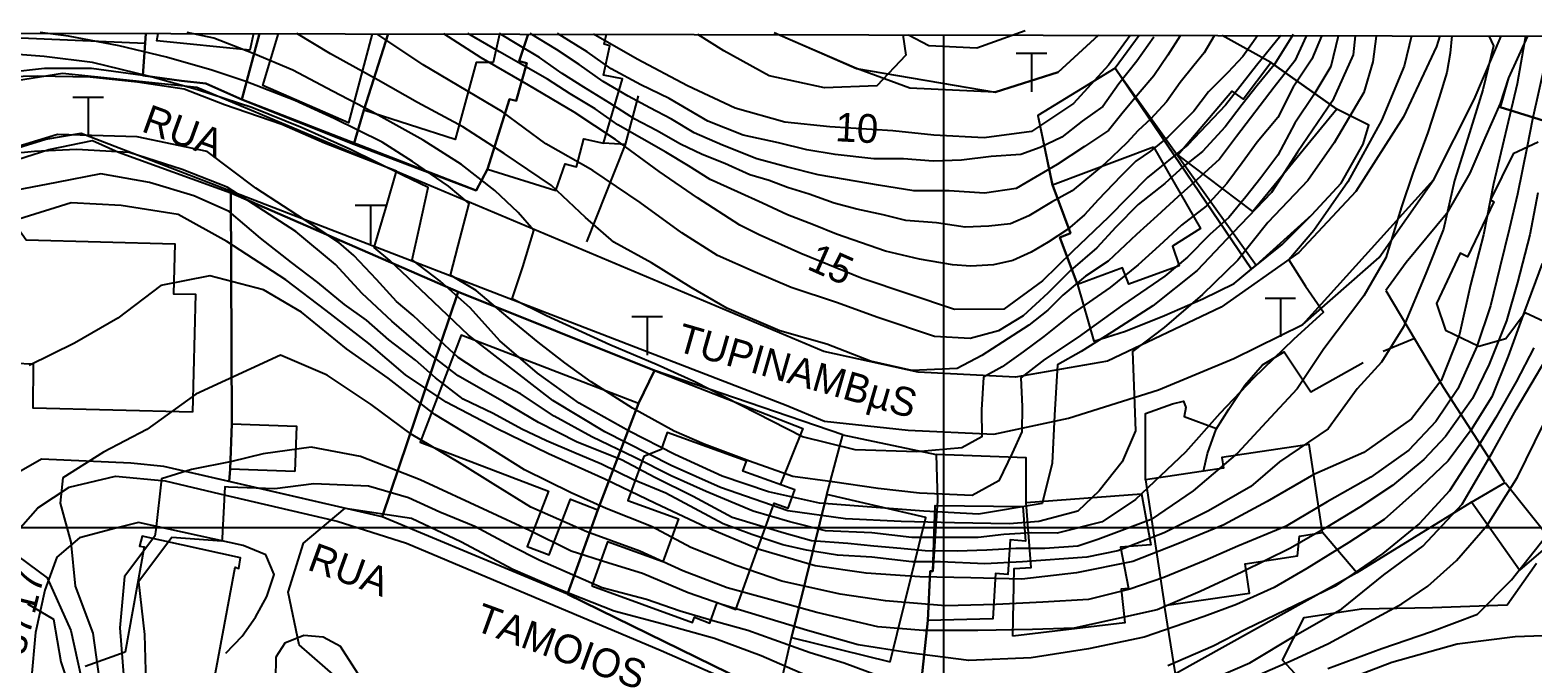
# Model space of a CAD drawing. Extents: x 555347 to 556479, y 8560498 to 8561653.
# Drawn here: x 555504.6 to 555661.6, y 8561585.8 to 8561651.9 of the extents above; entities that cross this region are included whole.
import ezdxf

# ---------------------------------------------------------------- set-up
doc = ezdxf.new("R2010")
doc.units = 0
doc.header["$MEASUREMENT"] = 0
for name, color, linetype in [('10', 24, 'CONTINUOUS'), ('12', 3, 'CONTINUOUS'), ('30', 2, 'CONTINUOUS'), ('38', 255, 'CONTINUOUS'), ('42', 255, 'CONTINUOUS'), ('43', 212, 'CONTINUOUS'), ('44', 255, 'CONTINUOUS'), ('5', 1, 'CONTINUOUS'), ('50', 255, 'CONTINUOUS'), ('6', 2, 'CONTINUOUS'), ('7', 42, 'CONTINUOUS')]:
    doc.layers.add(name, color=color, linetype=linetype)

# ---------------------------------------------------------------- blocks, each defined once
blk = doc.blocks.new('COD013', base_point=(555984.05, 8561208.14))
at = {"layer": '50'}
for p, q in [((555985.645993, 8561212.14), (555982.445993, 8561212.14)), ((555984.0524, 8561212.1364), (555984.0524, 8561208.1444))]:
    blk.add_line(p, q, dxfattribs=at)

msp = doc.modelspace()

# ---------------------------------------------------------------- linework, layer by layer
at = {"layer": '10'}
for points in [[(555501.01, 8561651.59), (555501.19, 8561651.2), (555516.63, 8561650.53)], [(555620.42, 8561651.35), (555617.94, 8561647.93), (555632.65, 8561627.35), (555638.45, 8561632.63), (555641.53, 8561635.92), (555643.82, 8561639.99), (555644.41, 8561641.98), (555641.08, 8561643.63)], [(555660.97, 8561651.27), (555658.99, 8561646.92), (555658.14, 8561644.25), (555656.53, 8561640.63), (555654.95, 8561636.96), (555652.53, 8561632.72), (555648.31, 8561627.66), (555646.18, 8561624.73)], [(555617.94, 8561647.93), (555609.85, 8561642.99), (555611.35, 8561635.72)]]:
    msp.add_lwpolyline(points, dxfattribs=at)
for points in [[(555526.74, 8561644.66, 22.22), (555522.97, 8561646.33, 22.12), (555520.43, 8561646.61, 22.12), (555516.37, 8561647.17, 22.12), (555516.71, 8561651.56, 0)], [(555552.39, 8561637.37, 32.89), (555551.2, 8561635.15, 22.72), (555526.74, 8561644.66, 22.22), (555528.57, 8561651.54, 0)], [(555634.17, 8561648.52, 24.94), (555629.1, 8561651.33, 0)], [(555516.37, 8561647.17, 22.12), (555511.01, 8561647.88, 22.1), (555506.11, 8561647.9, 22.1), (555502.39, 8561647.46, 22.1), (555501.71, 8561650.1, 22.1), (555497.22, 8561649.57, 0)], [(555566.79, 8561639.95, 21.22), (555568.14, 8561645.03, 17.35)], [(555539.45, 8561643.54, 22.18), (555538.42, 8561640.01, 21.95)], [(555672.27, 8561639.46, 47.99), (555658.12, 8561643.87, 31.03)], [(555482.37, 8561609.24, 26.21), (555482.35, 8561610.89, 26.26), (555482.92, 8561611.59, 26.29), (555486.69, 8561612.29, 26.51), (555487.17, 8561617.18, 26.49), (555485.81, 8561618.85, 26.49), (555485.1, 8561622.38, 25.81), (555485.45, 8561627.21, 25.47), (555486.41, 8561630.1, 25.09), (555489.14, 8561632.82, 24.92), (555492.57, 8561634.98, 25.07), (555506.57, 8561639.44, 24.34), (555511.13, 8561640.37, 24.27), (555513.86, 8561639.16, 24.22), (555525.58, 8561634.91, 24.67), (555525.69, 8561610.82, 29.98)], [(555562.74, 8561629.81, 20.25), (555566.79, 8561639.95, 21.22), (555564.49, 8561640.11, 32.89)], [(555549.31, 8561624.57, 24.29), (555525.58, 8561634.91, 24.67)], [(555613.99, 8561625.35, 21.63), (555615.71, 8561619.44, 22.45), (555618.99, 8561620.49, 22.87), (555623.08, 8561622.13, 23.59), (555627.07, 8561623.86, 23.59), (555630.35, 8561625.46, 23.62), (555632.65, 8561627.35, 23.62)], [(555568.16, 8561612.93, 29.78), (555569.81, 8561616.39, 23.97), (555549.31, 8561624.57, 24.29), (555541.39, 8561601.09, 31.21)], [(555646.18, 8561624.73, 26.66), (555652.23, 8561614.61, 29.08), (555658.54, 8561604.78, 35.42)], [(555645.91, 8561618.4, 25.14), (555649.1, 8561619.71, 25.24)], [(555596.92, 8561576.93, 33.88), (555580.93, 8561583.17, 33.1), (555560.75, 8561593.05, 32.08), (555563.9, 8561601.85, 30.43), (555560.75, 8561593.05, 32.08), (555541.39, 8561601.09, 31.21), (555518.58, 8561606.37, 29.21), (555515.13, 8561606.7, 29.21), (555505.79, 8561607.12, 28.76), (555501.56, 8561604.68, 28.76), (555482.39, 8561609.08, 27.21), (555476.66, 8561610.16, 26.81), (555475.45, 8561611.16, 26.49), (555474.53, 8561612.98, 26.16), (555473.66, 8561616.38, 25.86), (555473.32, 8561618.73, 25.86)], [(555627.16, 8561605.88, 26.39), (555627.56, 8561607.71, 26.39), (555628.47, 8561610.25, 26.39), (555629.8, 8561612.33, 26.39), (555631.47, 8561614.83, 26.34), (555633.33, 8561616.97, 26.11), (555635.58, 8561618.32, 26.11), (555638.36, 8561614.15, 25.37), (555643.82, 8561617.22, 25.44)], [(555569.81, 8561616.39, 23.97), (555585.3, 8561610.33, 20.8), (555582.96, 8561604.45, 21.2)], [(555621.1, 8561604.97, 33.1), (555621.08, 8561611.89, 26.24), (555623.92, 8561612.91, 26.01), (555625.07, 8561613.16, 25.86), (555625.29, 8561612.51, 25.84), (555625.12, 8561611.56, 25.84), (555628.52, 8561610.33, 26.19)], [(555587.83, 8561603.43, 30.03), (555589.5, 8561609.66, 23.02)], [(555608.65, 8561602.6, 28.26), (555608.64, 8561607.26, 25.59), (555599.23, 8561607.61, 24.69), (555599.36, 8561602.76, 30.46)], [(555525.51, 8561606.09, 30.01), (555525.4, 8561604.79, 29.98)], [(555655.14, 8561602.62, 34.57), (555643.15, 8561595.27, 33), (555639.57, 8561599.46, 29.88)], [(555643.15, 8561595.27, 33), (555624.22, 8561584.71, 33), (555623.07, 8561591.86, 33.95)], [(555603.34, 8561574.59, 34.6), (555596.92, 8561576.93, 33.88), (555598.36, 8561590.29, 30.58)]]:
    msp.add_polyline3d(points, dxfattribs=at)
at = {"layer": '12'}
for points in [[(555494.39, 8561636.86), (555506.25, 8561640.5), (555509.94, 8561641.14), (555583.58, 8561612.75), (555587.58, 8561611.08), (555596.3, 8561610.16), (555605.25, 8561609.73), (555613.07, 8561611.39), (555622.46, 8561614.37), (555630.31, 8561617.64), (555637.54, 8561621.18), (555645.49, 8561628.18), (555651.21, 8561636.29), (555655.4, 8561644.64), (555658.24, 8561651.27)], [(555651.82, 8561651.29), (555651.47, 8561650.19), (555648.03, 8561642.85), (555643.07, 8561635.04), (555637.09, 8561628.69), (555629.01, 8561622.99), (555617.13, 8561617.36), (555607.52, 8561615.68), (555597.37, 8561616.19), (555587.52, 8561618.37), (555522.03, 8561645.9), (555508.01, 8561647.36), (555502.32, 8561646.47)], [(555616.17, 8561651.36), (555611.98, 8561647.5), (555605.38, 8561645.41), (555596.48, 8561645.85), (555590.9, 8561647.9), (555582.69, 8561651.43)], [(555596.33, 8561651.4), (555598.46, 8561650.28), (555603.49, 8561650.05), (555607.16, 8561651.38)]]:
    msp.add_lwpolyline(points, dxfattribs=at)
for points in [[(555481.86, 8561609.18, 25.54), (555482.8, 8561607.26, 25.54), (555484.48, 8561605.43, 25.69), (555487.05, 8561603.55, 25.91), (555490.65, 8561606.1, 26.14), (555500.84, 8561604.06, 26.31), (555501.04, 8561600.55, 26.31), (555501.71, 8561598.26, 26.44), (555503.11, 8561599.43, 26.51), (555505.43, 8561602.05, 26.86), (555508.71, 8561604.19, 27.19), (555513.54, 8561605.36, 27.81), (555518.71, 8561604.87, 28.31), (555524.42, 8561603.51, 28.96), (555536.67, 8561600.65, 29.88), (555543.93, 8561598.35, 30.33), (555570.51, 8561587.15, 31.16), (555584.3, 8561581.1, 30.86), (555593.18, 8561576.76, 30.11), (555594.83, 8561575.87, 29.51), (555595.24, 8561574.48, 29.58), (555594.6, 8561571.54, 54.44)], [(555525.04, 8561586.87, 30.13), (555526.75, 8561588.66, 30.13), (555528.14, 8561590.62, 29.93), (555529.32, 8561592.79, 29.98), (555530.1, 8561595.08, 30.01), (555529.22, 8561597.15, 30.01), (555526.88, 8561598.11, 29.88), (555515.93, 8561600.52, 28.49), (555513.56, 8561599.93, 27.61), (555509.76, 8561598.93, 27.04), (555507.4, 8561596.88, 27.04), (555506.15, 8561593.44, 26.49), (555505.19, 8561589.03, 25.62), (555504.73, 8561584.03, 24.64), (555505.81, 8561579.41, 23.79), (555506.86, 8561576.16, 23.87), (555508.63, 8561572.55, 23.44)], [(555535.73, 8561573.01, 30.53), (555537.28, 8561572.1, 30.53), (555539.52, 8561572.18, 30.46), (555541.47, 8561573.12, 30.38), (555542.69, 8561574.73, 30.38), (555543.43, 8561576.27, 30.38), (555543.07, 8561578.14, 30.38), (555537.04, 8561587.57, 30.38), (555535.21, 8561588.55, 30.13), (555533.2, 8561588.73, 30.13), (555531.2, 8561587.92, 30.13), (555530.29, 8561586.45, 30.13), (555530.24, 8561584.09, 30.13)]]:
    msp.add_polyline3d(points, dxfattribs=at)
at = {"layer": '30'}
msp.add_polyline3d([(555663.79, 8561567.33, 35.5), (555659.19, 8561576.63, 35.2), (555656.31, 8561582.1, 35.27), (555651.52, 8561581.62, 35.45), (555646.05, 8561581.04, 36.05), (555644.32, 8561576.92, 36.2), (555639.77, 8561581.46, 37.72), (555635.4, 8561586.13, 37.17), (555637.68, 8561590.61, 35.5), (555643.64, 8561591.49, 35.95), (555651.05, 8561591.65, 35.97), (555658.85, 8561591.93, 36.35), (555661.91, 8561596.26, 36.35)], dxfattribs=at)
at = {"layer": '42'}
for points in [[(555516.71, 8561651.56), (555516.63, 8561650.53), (555516.37, 8561647.17), (555520.43, 8561646.61), (555522.97, 8561646.33), (555526.74, 8561644.66), (555528.57, 8561651.54)], [(555528.57, 8561651.54), (555526.74, 8561644.66), (555538.42, 8561640.01), (555539.45, 8561643.54), (555542.02, 8561651.51)], [(555542.02, 8561651.51), (555539.45, 8561643.54), (555538.42, 8561640.01), (555551.2, 8561635.15), (555552.39, 8561637.37), (555554.69, 8561644.69), (555555.37, 8561644.53), (555556.48, 8561648.45), (555555.67, 8561648.65), (555556.62, 8561651.48)], [(555620.42, 8561651.35), (555617.94, 8561647.93), (555632.17, 8561626.94), (555635.35, 8561629.54), (555638.45, 8561632.63), (555641.53, 8561635.92), (555643.82, 8561639.99), (555644.41, 8561641.98), (555641.08, 8561643.63), (555634.17, 8561648.52), (555629.1, 8561651.33)], [(555660.97, 8561651.27), (555658.99, 8561646.92), (555658.12, 8561643.87), (555672.27, 8561639.46), (555682.83, 8561636.16), (555686.45, 8561635.19), (555687.86, 8561638.92), (555692.14, 8561651.2)]]:
    msp.add_lwpolyline(points, dxfattribs=at)
msp.add_lwpolyline([(555617.94, 8561647.93), (555609.85, 8561642.99), (555611.37, 8561635.74), (555613.27, 8561630.7), (555612.14, 8561630.27), (555613.99, 8561625.35), (555615.71, 8561619.44), (555618.99, 8561620.49), (555623.08, 8561622.13), (555627.07, 8561623.86), (555630.35, 8561625.46), (555632.17, 8561626.94)], close=True, dxfattribs=at)
for points in [[(555525.4, 8561604.79, 29.98), (555518.58, 8561606.37, 29.21), (555515.13, 8561606.7, 29.21), (555505.79, 8561607.12, 28.76), (555501.56, 8561604.68, 28.76), (555482.39, 8561609.08, 27.21), (555482.35, 8561610.89, 26.26), (555482.92, 8561611.59, 26.29), (555486.69, 8561612.29, 26.51), (555487.17, 8561617.18, 26.49), (555485.81, 8561618.85, 26.49), (555485.1, 8561622.38, 25.81), (555485.45, 8561627.21, 25.47), (555486.41, 8561630.1, 25.09), (555489.14, 8561632.82, 24.92), (555492.57, 8561634.98, 25.07), (555506.57, 8561639.44, 24.34), (555511.13, 8561640.37, 24.27), (555513.86, 8561639.16, 24.22), (555525.58, 8561634.91, 24.67), (555525.69, 8561610.82, 29.98), (555525.51, 8561606.09, 30.01)], [(555525.58, 8561634.91, 24.67), (555549.31, 8561624.57, 24.29), (555541.39, 8561601.09, 31.21), (555525.4, 8561604.79, 29.98), (555525.51, 8561606.09, 30.01), (555525.69, 8561610.82, 29.98)], [(555569.81, 8561616.39, 23.97), (555568.16, 8561612.93, 29.78), (555563.9, 8561601.85, 30.43), (555560.75, 8561593.05, 32.08), (555541.39, 8561601.09, 31.21), (555549.31, 8561624.57, 24.29)], [(555569.81, 8561616.39, 23.97), (555568.16, 8561612.93, 29.78), (555563.9, 8561601.85, 30.43), (555560.75, 8561593.05, 32.08), (555580.93, 8561583.17, 33.1), (555582.72, 8561582.47, 32.25), (555584.14, 8561588.51, 30.68), (555587.83, 8561603.43, 30.03), (555589.5, 8561609.66, 23.02)], [(555589.5, 8561609.66, 23.02), (555599.23, 8561607.61, 24.69), (555599.36, 8561602.76, 30.46), (555598.88, 8561595.43, 31.08), (555598.6, 8561595.45, 30.98), (555598.36, 8561590.29, 30.58), (555596.92, 8561576.93, 33.88), (555582.72, 8561582.47, 32.25), (555584.14, 8561588.51, 30.68), (555587.83, 8561603.43, 30.03)]]:
    msp.add_polyline3d(points, close=True, dxfattribs=at)
at = {"layer": '43'}
for points in [[(555500.82, 8561639.07), (555506.25, 8561640.5), (555509.94, 8561641.14), (555583.58, 8561612.75), (555587.58, 8561611.08), (555596.3, 8561610.16), (555605.25, 8561609.73), (555613.07, 8561611.39), (555622.46, 8561614.37), (555630.31, 8561617.64), (555637.54, 8561621.18), (555651.21, 8561636.29), (555655.4, 8561644.64), (555658.24, 8561651.27)], [(555651.82, 8561651.29), (555651.47, 8561650.19), (555648.03, 8561642.85), (555643.07, 8561635.04), (555637.09, 8561628.69), (555629.01, 8561622.99), (555617.13, 8561617.36), (555607.52, 8561615.68), (555597.37, 8561616.19), (555587.52, 8561618.37), (555522.03, 8561645.9), (555508.01, 8561647.36), (555502.32, 8561646.47)], [(555582.33, 8561651.65), (555590.9, 8561647.9), (555605.38, 8561645.41), (555611.98, 8561647.5), (555616.17, 8561651.36)], [(555596.33, 8561651.4), (555598.46, 8561650.28), (555603.49, 8561650.05), (555608.52, 8561651.87)]]:
    msp.add_lwpolyline(points, dxfattribs=at)
at = {"layer": '44'}
msp.add_lwpolyline([(555346.52, 8560499.92), (555348.83, 8561651.9), (556478.43, 8561649.61), (556476.07, 8560497.63)], close=True, dxfattribs=at)
for points in [[(555600, 8561651.39), (555600, 8560499.4)], [(555348.73, 8561600), (556478.32, 8561600)]]:
    msp.add_lwpolyline(points, dxfattribs=at)
at = {"layer": '5'}
for points in [[(555642.98, 8561651.3, 20), (555642.79, 8561649.31, 20), (555640.64, 8561644.51, 20), (555636.96, 8561639.17, 20), (555634.24, 8561634.96, 20), (555630.2, 8561630.73, 20), (555626.5, 8561626.81, 20), (555621.85, 8561623.14, 20), (555617.58, 8561620.39, 20), (555614.37, 8561618.37, 20), (555611.9, 8561616.96, 20), (555611.6, 8561611.73, 20), (555611.34, 8561606.69, 20), (555610.32, 8561602.5, 20), (555603.64, 8561601.39, 20), (555597.93, 8561601.71, 20), (555587.06, 8561602.52, 20), (555581.72, 8561603.72, 20), (555576.88, 8561605.35, 20), (555571.95, 8561607.6, 20), (555567.18, 8561610.04, 20), (555561.96, 8561612.96, 20), (555557.61, 8561616.11, 20), (555553.66, 8561619.48, 20), (555550.58, 8561622.91, 20), (555547.45, 8561625.7, 20), (555544.5, 8561627.94, 20), (555545.23, 8561631.2, 20), (555546.19, 8561635.48, 20), (555543.57, 8561636.73, 20), (555538.01, 8561639.48, 20), (555533.01, 8561641.7, 20), (555527.77, 8561643.82, 20), (555522.08, 8561645.66, 20), (555517.13, 8561647.07, 20), (555511.14, 8561648.5, 20), (555506.1, 8561649.13, 20), (555499.24, 8561649.68, 20)], [(555660.78, 8561651.27, 25), (555659.9, 8561646.28, 25), (555657.43, 8561635.87, 25), (555656.4, 8561630.55, 25), (555655.05, 8561625.3, 25), (555653.88, 8561620.16, 25), (555651.98, 8561615.34, 25), (555648.87, 8561611.33, 25), (555643.91, 8561607.81, 25), (555638.69, 8561605.51, 25), (555633.79, 8561602.69, 25), (555629.27, 8561600.27, 25), (555624.47, 8561598.3, 25), (555619.77, 8561596.44, 25), (555613.89, 8561595.25, 25), (555608.18, 8561594.59, 25), (555602.86, 8561594.74, 25), (555597.52, 8561594.84, 25), (555591.94, 8561595.23, 25), (555586.59, 8561595.98, 25), (555580.66, 8561597.73, 25), (555575.18, 8561600.04, 25), (555569.94, 8561602.48, 25), (555564.65, 8561605.05, 25), (555558.74, 8561607.68, 25), (555553.33, 8561610.33, 25), (555548.05, 8561613.08, 25), (555543.83, 8561615.94, 25), (555540, 8561619.21, 25), (555535.53, 8561622.64, 25), (555531.33, 8561625.85, 25), (555525.17, 8561629.82, 25), (555520.07, 8561632.65, 25), (555514.12, 8561633.61, 25), (555508.91, 8561633.88, 25), (555503.45, 8561632.18, 25)], [(555635.24, 8561651.32, 15), (555632.68, 8561648.2, 15), (555629.45, 8561644.08, 15), (555625.53, 8561639.93, 15), (555621.31, 8561636.53, 15), (555617.23, 8561632.39, 15), (555613.48, 8561628.79, 15), (555610.33, 8561625.74, 15), (555606.29, 8561622.76, 15), (555601.16, 8561622.73, 15), (555591.52, 8561625.96, 15), (555585.1, 8561628.6, 15), (555580.76, 8561630.53, 15), (555578.72, 8561631.54, 15), (555574.32, 8561634.41, 15), (555570.32, 8561637.14, 15), (555565.76, 8561640.47, 15), (555561.42, 8561643.34, 15), (555556.65, 8561646.14, 15), (555551.73, 8561649.01, 15), (555547.81, 8561651.5, 15)], [(555619.49, 8561651.35, 10), (555617.23, 8561648.23, 10), (555613.58, 8561644.24, 10), (555609.2, 8561641.32, 10), (555604.25, 8561640.65, 10), (555598.99, 8561640.94, 10), (555594.72, 8561641.39, 10), (555588.13, 8561641.81, 10), (555583.42, 8561642.29, 10), (555578.23, 8561643.76, 10), (555573.28, 8561646.08, 10), (555568.01, 8561648.88, 10), (555563.45, 8561651.46, 10)], [(555626.92, 8561583.68, 30), (555631.99, 8561585.87, 30), (555636.81, 8561588.77, 30), (555641.6, 8561591.52, 30), (555645.99, 8561595.04, 30), (555650.07, 8561598.03, 30), (555654.15, 8561602.44, 30), (555657.33, 8561607.85, 30), (555659.82, 8561612.31, 30), (555662.94, 8561617.6, 30)], [(555536.79, 8561584.21, 30), (555532.73, 8561587.76, 30), (555531.57, 8561593.24, 30), (555533.18, 8561598.35, 30), (555537.5, 8561602, 30), (555544.44, 8561600.97, 30), (555549.61, 8561598.53, 30), (555555.03, 8561595.66, 30), (555559.87, 8561593.56, 30), (555565.62, 8561591.29, 30), (555570.6, 8561589.96, 30), (555576.09, 8561588.43, 30), (555580.97, 8561586.65, 30), (555587.76, 8561583.68, 30)], [(555504.36, 8561592.02, 25), (555507.05, 8561590.43, 25), (555507.84, 8561585.97, 25), (555509.51, 8561581.04, 25)]]:
    msp.add_polyline3d(points, dxfattribs=at)
at = {"layer": '6'}
for points in [[(555648.86, 8561651.3, 22), (555648.12, 8561648.12, 22), (555645.74, 8561642.46, 22), (555642.24, 8561636.05, 22), (555638.68, 8561630.99, 22), (555636.07, 8561627.94, 22), (555637.81, 8561625.18, 22), (555639.67, 8561622.45, 22), (555636.56, 8561619.62, 22), (555632.36, 8561615.56, 22), (555628.84, 8561611.88, 22), (555625.27, 8561607.86, 22), (555620.05, 8561602.9, 22), (555616.58, 8561600.58, 22), (555611.87, 8561599.41, 22), (555609.18, 8561599.42, 22), (555606.31, 8561599.27, 22), (555603.63, 8561598.96, 22), (555601.54, 8561598.96, 22), (555599.46, 8561598.96, 22), (555596.68, 8561598.96, 22), (555592.52, 8561599.42, 22), (555587.66, 8561599.66, 22), (555583.96, 8561600.58, 22), (555580.11, 8561601.71, 22), (555575.22, 8561603.75, 22), (555571.56, 8561605.38, 22), (555567.76, 8561607.28, 22), (555563.28, 8561609.45, 22), (555559.34, 8561611.62, 22), (555555.82, 8561613.93, 22), (555552.02, 8561615.96, 22), (555549.3, 8561617.73, 22), (555546.99, 8561619.9, 22), (555544.62, 8561622.1, 22), (555542.88, 8561623.58, 22), (555540.8, 8561625.88, 22), (555538.42, 8561628.39, 22), (555536.84, 8561629.72, 22), (555533.95, 8561631.64, 22), (555528.19, 8561635.42, 22), (555523.1, 8561639.22, 22), (555515.79, 8561640.75, 22), (555507.49, 8561641.01, 22), (555499.59, 8561638.59, 22)], [(555653.07, 8561651.3, 23), (555652.92, 8561649.5, 23), (555652.58, 8561647.48, 23), (555651.77, 8561644.87, 23), (555650.58, 8561641.21, 23), (555649.01, 8561636.97, 23), (555647.82, 8561633.44, 23), (555646.2, 8561628.12, 23), (555643.89, 8561624.18, 23), (555639.72, 8561618.63, 23), (555636.94, 8561614.46, 23), (555633.71, 8561610.99, 23), (555630.7, 8561607.75, 23), (555626.07, 8561603.82, 23), (555621.67, 8561600.81, 23), (555616.12, 8561598.73, 23), (555614.04, 8561598.04, 23), (555610.57, 8561597.81, 23), (555607.56, 8561597.81, 23), (555604.54, 8561597.64, 23), (555601.42, 8561597.51, 23), (555598.07, 8561597.57, 23), (555595.53, 8561597.81, 23), (555592.73, 8561598.05, 23), (555590.02, 8561598.32, 23), (555586.22, 8561598.59, 23), (555583.37, 8561599.41, 23), (555577.94, 8561601.04, 23), (555573.87, 8561603.21, 23), (555569.84, 8561605.21, 23), (555566.37, 8561607.06, 23), (555561.75, 8561608.91, 23), (555557.72, 8561610.94, 23), (555554.11, 8561613.08, 23), (555549.3, 8561615.83, 23), (555546.45, 8561618, 23), (555542.38, 8561621.53, 23), (555539.3, 8561624.41, 23), (555536.52, 8561627.42, 23), (555532.36, 8561630.89, 23), (555525.19, 8561635.52, 23), (555520.5, 8561637.36, 23), (555514.96, 8561639.12, 23), (555509.45, 8561639.45, 23), (555505.06, 8561639.22, 23), (555500.43, 8561638.76, 23)], [(555645.18, 8561651.27, 21), (555644.83, 8561648.6, 21), (555643.88, 8561645.39, 21), (555640.8, 8561640.12, 21), (555638.03, 8561636.19, 21), (555633.88, 8561631.81, 21), (555630.72, 8561627.88, 21), (555627.06, 8561624.32, 21), (555623.05, 8561620.86, 21), (555619.72, 8561618.37, 21), (555619.86, 8561614.77, 21), (555620.05, 8561610.07, 21), (555618.67, 8561606.83, 21), (555616.26, 8561603.82, 21), (555614.04, 8561601.71, 21), (555609.97, 8561600.63, 21), (555606.85, 8561600.36, 21), (555601.15, 8561600.49, 21), (555595.58, 8561600.63, 21), (555589.75, 8561600.9, 21), (555583.73, 8561601.74, 21), (555576.72, 8561604.16, 21), (555571.56, 8561606.46, 21), (555564.64, 8561609.99, 21), (555559.21, 8561613.25, 21), (555550.4, 8561620.07, 21), (555546.03, 8561624.21, 21), (555542.17, 8561627.86, 21), (555540.54, 8561629.22, 21), (555541.81, 8561633.42, 21), (555542.86, 8561637.18, 21), (555535.37, 8561640.11, 21), (555530.9, 8561642.05, 21), (555524.9, 8561644.11, 21), (555520.7, 8561645.74, 21), (555515.83, 8561646.47, 21), (555510.9, 8561646.99, 21), (555505.43, 8561647.08, 21), (555500.84, 8561646.97, 21)], [(555656.95, 8561651.3, 24), (555657.43, 8561650.24, 24), (555656.33, 8561645.66, 24), (555654.76, 8561640.61, 24), (555653.37, 8561636.21, 24), (555652.22, 8561631.12, 24), (555650.36, 8561626.5, 24), (555648.05, 8561620.94, 24), (555645.74, 8561617.24, 24), (555643.19, 8561614.46, 24), (555640.18, 8561610.3, 24), (555635.09, 8561606.83, 24), (555632.09, 8561604.28, 24), (555627.69, 8561601.74, 24), (555623.06, 8561599.42, 24), (555618.2, 8561597.57, 24), (555614.96, 8561596.88, 24), (555608.25, 8561596.42, 24), (555604.32, 8561596.19, 24), (555599.69, 8561596.42, 24), (555596.68, 8561596.42, 24), (555592.52, 8561596.88, 24), (555588.93, 8561597.1, 24), (555585.68, 8561597.64, 24), (555583.23, 8561598.18, 24), (555579.97, 8561599.27, 24), (555576.99, 8561600.36, 24), (555574.01, 8561601.97, 24), (555571, 8561603.59, 24), (555567.62, 8561604.97, 24), (555564.29, 8561606.6, 24), (555561.38, 8561607.82, 24), (555558.53, 8561609.04, 24), (555555.95, 8561610.26, 24), (555552.97, 8561611.89, 24), (555549.84, 8561613.39, 24), (555546.94, 8561615.62, 24), (555544.85, 8561617.47, 24), (555542.08, 8561619.56, 24), (555539.76, 8561621.64, 24), (555537.45, 8561623.26, 24), (555534.67, 8561625.57, 24), (555531.9, 8561627.65, 24), (555528.66, 8561630.2, 24), (555525.42, 8561632.98, 24), (555521.72, 8561634.6, 24), (555517.09, 8561635.98, 24), (555512, 8561636.91, 24), (555507.37, 8561635.98, 24), (555501.35, 8561634.83, 24)], [(555641.23, 8561651.25, 19), (555640.44, 8561648.1, 19), (555638.67, 8561645.14, 19), (555636.7, 8561642.18, 19), (555634.92, 8561638.83, 19), (555633.15, 8561636.47, 19), (555631.57, 8561634.5, 19), (555629.8, 8561632.33, 19), (555627.83, 8561630.56, 19), (555625.47, 8561628.19, 19), (555623.1, 8561626.22, 19), (555618.7, 8561623.18, 19), (555614.05, 8561619.86, 19), (555610.56, 8561617.54, 19), (555608.09, 8561615.62, 19), (555608.22, 8561612.61, 19), (555608.17, 8561609.98, 19), (555607.16, 8561607.76, 19), (555605.77, 8561604.87, 19), (555602.98, 8561603.34, 19), (555597.48, 8561603.56, 19), (555593.19, 8561604.07, 19), (555588.42, 8561604.74, 19), (555584.28, 8561605.33, 19), (555579.75, 8561606.91, 19), (555575.02, 8561608.68, 19), (555571.87, 8561610.06, 19), (555567.53, 8561612.43, 19), (555563.2, 8561615.19, 19), (555560.44, 8561617.16, 19), (555557.68, 8561619.33, 19), (555554.53, 8561621.89, 19), (555551.21, 8561624.73, 19), (555548.52, 8561626.31, 19), (555549.31, 8561629.42, 19), (555550.46, 8561633.8, 19), (555548.3, 8561635.6, 19), (555544.54, 8561638.19, 19), (555541.39, 8561640.19, 19), (555536.36, 8561642.67, 19), (555532.26, 8561644.55, 19), (555527.14, 8561646.52, 19), (555523.59, 8561647.7, 19), (555518.86, 8561649.08, 19), (555513.93, 8561650.26, 19), (555508.61, 8561651.25, 19), (555505.66, 8561651.64, 19)], [(555639.46, 8561651.25, 18), (555638.47, 8561648.88, 18), (555636.5, 8561645.93, 18), (555634.92, 8561642.78, 18), (555632.76, 8561640.21, 18), (555631.18, 8561638.05, 18), (555629.6, 8561635.88, 18), (555627.44, 8561633.51, 18), (555624.87, 8561631.54, 18), (555622.51, 8561629.38, 18), (555620.34, 8561627.4, 18), (555617.39, 8561625.04, 18), (555613.45, 8561622.28, 18), (555610.49, 8561619.92, 18), (555608.32, 8561618.34, 18), (555606.13, 8561616.77, 18), (555604.17, 8561615.68, 18), (555603.97, 8561612.27, 18), (555603.99, 8561609.44, 18), (555601.93, 8561608.31, 18), (555597.23, 8561607.9, 18), (555590.78, 8561608.09, 18), (555585.27, 8561609.47, 18), (555574.03, 8561615.19, 18), (555570.09, 8561616.96, 18), (555565.14, 8561619.06, 18), (555558.54, 8561622.09, 18), (555554.96, 8561623.84, 18), (555556.07, 8561627.2, 18), (555557.23, 8561630.97, 18), (555555.57, 8561632.87, 18), (555553.14, 8561635.16, 18), (555549.67, 8561637.88, 18), (555545.66, 8561640.41, 18), (555540.34, 8561643.37, 18), (555536.2, 8561645.53, 18), (555532.06, 8561647.7, 18), (555527.92, 8561649.47, 18), (555523.79, 8561651.05, 18), (555521.03, 8561651.64, 18)], [(555637.88, 8561651.25, 17), (555636.7, 8561648.69, 17), (555634.53, 8561645.93, 17), (555630.59, 8561640.8, 17), (555628.82, 8561638.44, 17), (555626.45, 8561636.27, 17), (555624.48, 8561634.5, 17), (555622.31, 8561632.53, 17), (555620.15, 8561630.56, 17), (555617.19, 8561627.8, 17), (555614.83, 8561626.22, 17), (555612.46, 8561624.25, 17), (555610.88, 8561622.68, 17), (555608.91, 8561621.1, 17), (555606.15, 8561619.33, 17), (555603.99, 8561617.95, 17), (555601.43, 8561616.57, 17), (555596.7, 8561616.37, 17), (555592.36, 8561617.36, 17), (555587.83, 8561619.13, 17), (555582.9, 8561620.51, 17), (555577.38, 8561622.87, 17), (555573.64, 8561625.04, 17), (555569.5, 8561627.6, 17), (555565.56, 8561629.77, 17), (555562.61, 8561632.33, 17), (555559.06, 8561635.68, 17), (555554.13, 8561639.03, 17), (555549.8, 8561641.79, 17), (555545.07, 8561644.35, 17), (555540.96, 8561646.69, 17), (555535.97, 8561649.42, 17), (555532.48, 8561651.54, 17)], [(555636.5, 8561651.45, 16), (555634.53, 8561648.29, 16), (555632.76, 8561646.13, 16), (555631.18, 8561644.15, 16), (555629.41, 8561641.79, 16), (555627.04, 8561639.23, 16), (555625.07, 8561637.65, 16), (555623.1, 8561635.88, 16), (555620.34, 8561633.71, 16), (555617.98, 8561631.35, 16), (555616.01, 8561629.18, 16), (555613.25, 8561626.81, 16), (555610.88, 8561624.45, 16), (555608.32, 8561622.08, 16), (555605.76, 8561620.51, 16), (555602.8, 8561619.72, 16), (555599.06, 8561619.92, 16), (555593.15, 8561621.89, 16), (555588.81, 8561623.46, 16), (555584.08, 8561625.04, 16), (555580.34, 8561626.62, 16), (555576.4, 8561628.39, 16), (555572.66, 8561630.75, 16), (555568.32, 8561633.91, 16), (555563.39, 8561637.26, 16), (555558.47, 8561640.02, 16), (555553.94, 8561643.37, 16), (555545.66, 8561648.29, 16), (555540.93, 8561651.45, 16)], [(555632.8, 8561651.29, 14), (555631.25, 8561649.15, 14), (555629.71, 8561647.49, 14), (555627.69, 8561645.47, 14), (555626.14, 8561643.44, 14), (555623.41, 8561640.71, 14), (555621.62, 8561639.28, 14), (555620.08, 8561638.22, 14), (555618.53, 8561636.67, 14), (555616.16, 8561634.17, 14), (555614.73, 8561632.63, 14), (555612.95, 8561631.08, 14), (555610.93, 8561629.78, 14), (555609.14, 8561628.71, 14), (555607.24, 8561627.87, 14), (555605.22, 8561627.4, 14), (555602.84, 8561627.28, 14), (555600.94, 8561627.4, 14), (555597.5, 8561627.99, 14), (555593.93, 8561628.83, 14), (555588.82, 8561630.61, 14), (555586.44, 8561631.56, 14), (555583.71, 8561632.63, 14), (555581.09, 8561633.82, 14), (555578.48, 8561635.01, 14), (555575.63, 8561636.31, 14), (555573.37, 8561637.74, 14), (555570.99, 8561639.17, 14), (555568.5, 8561640.59, 14), (555566, 8561642.02, 14), (555563.62, 8561643.68, 14), (555561.01, 8561645.23, 14), (555558.63, 8561646.77, 14), (555556.13, 8561648.2, 14), (555553.64, 8561649.63, 14), (555550.31, 8561651.53, 14)], [(555628.28, 8561651.29, 13), (555627.21, 8561649.51, 13), (555626.14, 8561648.2, 13), (555624.71, 8561646.42, 13), (555623.29, 8561644.4, 13), (555621.62, 8561642.61, 13), (555620.32, 8561641.42, 13), (555619.13, 8561640.12, 13), (555616.87, 8561637.98, 13), (555613.42, 8561635.12, 13), (555611.28, 8561633.94, 13), (555608.91, 8561632.51, 13), (555607, 8561631.68, 13), (555604.75, 8561631.44, 13), (555602.25, 8561631.32, 13), (555599.28, 8561631.8, 13), (555596.07, 8561632.03, 13), (555593.69, 8561632.63, 13), (555590.96, 8561633.22, 13), (555588.58, 8561633.82, 13), (555585.97, 8561634.77, 13), (555583.71, 8561635.48, 13), (555581.81, 8561636.19, 13), (555579.79, 8561636.79, 13), (555577.17, 8561637.98, 13), (555574.8, 8561638.93, 13), (555572.54, 8561640, 13), (555570.04, 8561641.42, 13), (555567.78, 8561642.61, 13), (555565.17, 8561644.28, 13), (555562.43, 8561645.94, 13), (555560.18, 8561647.37, 13), (555557.8, 8561649.03, 13), (555555.66, 8561650.34, 13), (555553.64, 8561651.53, 13)], [(555624.71, 8561651.29, 12), (555623.41, 8561649.27, 12), (555621.98, 8561647.13, 12), (555620.55, 8561645.47, 12), (555618.77, 8561643.33, 12), (555617.23, 8561641.42, 12), (555614.73, 8561639.76, 12), (555611.88, 8561637.86, 12), (555609.62, 8561636.55, 12), (555607.6, 8561635.36, 12), (555604.27, 8561634.89, 12), (555600.59, 8561635.12, 12), (555596.9, 8561635.12, 12), (555593.22, 8561635.72, 12), (555589.77, 8561636.31, 12), (555586.92, 8561636.79, 12), (555583.59, 8561637.62, 12), (555580.5, 8561638.45, 12), (555576.93, 8561639.88, 12), (555573.96, 8561641.19, 12), (555571.59, 8561642.61, 12), (555569.33, 8561643.8, 12), (555567.07, 8561644.99, 12), (555564.45, 8561646.54, 12), (555561.96, 8561648.32, 12), (555559.58, 8561649.86, 12), (555556.85, 8561651.53, 12)], [(555621.98, 8561651.17, 11), (555620.2, 8561648.67, 11), (555618.3, 8561646.3, 11), (555616.63, 8561643.92, 11), (555614.49, 8561642.38, 11), (555612.35, 8561640.71, 11), (555610.1, 8561639.64, 11), (555608.07, 8561638.93, 11), (555604.98, 8561638.69, 11), (555601.89, 8561638.33, 11), (555598.92, 8561638.22, 11), (555595.83, 8561638.45, 11), (555592.74, 8561638.45, 11), (555588.7, 8561638.93, 11), (555585.73, 8561639.4, 11), (555582.76, 8561640.12, 11), (555579.07, 8561640.95, 11), (555575.39, 8561642.38, 11), (555571.35, 8561644.75, 11), (555568.38, 8561646.18, 11), (555565.29, 8561647.84, 11), (555562.79, 8561649.63, 11), (555559.7, 8561651.53, 11)], [(555595.77, 8561651.4, 9), (555596.05, 8561649.29, 9), (555593.04, 8561646.07, 9), (555587.58, 8561645.87, 9), (555581.81, 8561647.13, 9), (555577.05, 8561649.74, 9), (555574.34, 8561651.44, 9)], [(555662.83, 8561648.53, 26), (555661.51, 8561642.6, 26), (555660.94, 8561639.76, 26), (555659.95, 8561634.78, 26), (555659.1, 8561631.23, 26), (555658.1, 8561627.11, 26), (555657.11, 8561623.13, 26), (555655.69, 8561618.87, 26), (555653.7, 8561614.47, 26), (555651.43, 8561611.06, 26), (555648.58, 8561608.07, 26), (555644.61, 8561605.23, 26), (555640.06, 8561602.67, 26), (555635.8, 8561600.12, 26), (555630.74, 8561598.05, 26), (555627.34, 8561596.56, 26), (555623, 8561594.79, 26), (555619.47, 8561593.57, 26), (555615.13, 8561592.48, 26), (555610.38, 8561592.21, 26), (555605.49, 8561591.94, 26), (555600.2, 8561591.8, 26), (555593.95, 8561592.35, 26), (555589.2, 8561593.03, 26), (555583.1, 8561594.38, 26), (555578.35, 8561596.01, 26), (555573.6, 8561597.91, 26), (555569.52, 8561600.08, 26), (555564.77, 8561601.98, 26), (555561.11, 8561603.61, 26), (555556.26, 8561606.01, 26), (555551.92, 8561608.72, 26), (555546.87, 8561611.79, 26), (555541.99, 8561615.58, 26), (555537.65, 8561618.65, 26), (555532.95, 8561622.45, 26), (555528.98, 8561624.8, 26), (555523.4, 8561626.26, 26), (555518.27, 8561625.25, 26), (555513.77, 8561621.83, 26), (555509.24, 8561619.24, 26), (555504.5, 8561616.91, 26)], [(555662.08, 8561634.93, 27), (555661.23, 8561630.52, 27), (555659.95, 8561625.55, 27), (555658.81, 8561621.57, 27), (555656.97, 8561617.02, 27), (555655.26, 8561613.47, 27), (555652.42, 8561609.49, 27), (555650.15, 8561607.08, 27), (555646.88, 8561604.38, 27), (555643.47, 8561602.11, 27), (555639.92, 8561599.97, 27), (555636.22, 8561597.84, 27), (555631.14, 8561595.33, 27), (555626.8, 8561593.3, 27), (555622.32, 8561591.4, 27), (555617.43, 8561590.31, 27), (555613.63, 8561589.5, 27), (555609.29, 8561589.36, 27), (555603.59, 8561589.23, 27), (555597.89, 8561589.23, 27), (555593.14, 8561589.63, 27), (555586.76, 8561591.13, 27), (555581.87, 8561592.48, 27), (555577.4, 8561593.71, 27), (555572.78, 8561595.47, 27), (555568.3, 8561597.51, 27), (555562.74, 8561599.54, 27), (555556.9, 8561602.12, 27), (555552.97, 8561604.56, 27), (555549.44, 8561606.73, 27), (555544.41, 8561609.72, 27), (555540.23, 8561612.82, 27), (555535.62, 8561615.88, 27), (555530.78, 8561617.98, 27), (555521.93, 8561613.89, 27), (555516.81, 8561610.21, 27), (555512.29, 8561607.87, 27), (555508.05, 8561605.16, 27), (555507.77, 8561602.53, 27), (555508.86, 8561598.46, 27), (555509.33, 8561593.88, 27), (555511.16, 8561588.95, 27), (555511.84, 8561584.2, 27)], [(555662.51, 8561627.54, 28), (555660.66, 8561622.57, 28), (555658.96, 8561617.88, 28), (555657.25, 8561613.61, 28), (555655.12, 8561610.2, 28), (555652.7, 8561606.94, 28), (555649.86, 8561604.24, 28), (555646.03, 8561600.83, 28), (555642.33, 8561598.41, 28), (555637.93, 8561595.71, 28), (555634.52, 8561593.72, 28), (555630.6, 8561591.94, 28), (555627.21, 8561590.72, 28), (555624.08, 8561589.63, 28), (555620.96, 8561588.55, 28), (555615.13, 8561587.33, 28), (555609.16, 8561586.38, 28), (555602.64, 8561586.1, 28), (555596.4, 8561586.92, 28), (555591.1, 8561587.73, 28), (555585.81, 8561589.23, 28), (555576.85, 8561591.94, 28), (555573.32, 8561593.16, 28), (555568.57, 8561595.2, 28), (555565.04, 8561596.28, 28), (555561.11, 8561597.51, 28), (555556.77, 8561599.68, 28), (555552.42, 8561601.71, 28), (555545.36, 8561604.97, 28), (555539.12, 8561607.41, 28), (555533.96, 8561608.36, 28), (555528.94, 8561607.68, 28), (555525.68, 8561606.87, 28), (555521.48, 8561606.06, 28), (555518.32, 8561605.08, 28), (555517.74, 8561599.79, 28), (555517.63, 8561599.1, 28), (555514.46, 8561594.89, 28), (555513.98, 8561589.51, 28), (555514.42, 8561584.2, 28)], [(555661.66, 8561618.73, 29), (555659.81, 8561615.18, 29), (555657.68, 8561611.48, 29), (555655.69, 8561608.22, 29), (555652.85, 8561603.81, 29), (555649.72, 8561600.4, 29), (555645.88, 8561597.28, 29), (555640.91, 8561593.87, 29), (555631.55, 8561589.36, 29), (555628.16, 8561587.6, 29), (555623.41, 8561585.56, 29)], [(555631.96, 8561584.2, 31), (555636.51, 8561586.19, 31), (555640.2, 8561587.9, 31), (555647.87, 8561592.02, 31), (555650.57, 8561593.87, 31), (555653.56, 8561596.56, 31), (555656.82, 8561600.26, 31), (555659.95, 8561605.23, 31), (555662.65, 8561610.77, 31)], [(555593.28, 8561584.48, 29), (555589.61, 8561585.83, 29), (555586.08, 8561586.92, 29), (555582.28, 8561588.28, 29), (555579.57, 8561589.23, 29), (555576.17, 8561590.18, 29), (555572.51, 8561591.26, 29), (555568.98, 8561592.48, 29), (555564.37, 8561593.71, 29), (555561.24, 8561595.06, 29), (555557.85, 8561596.56, 29), (555554.87, 8561598.05, 29), (555551.07, 8561600.08, 29), (555547.4, 8561601.58, 29), (555544.14, 8561603.07, 29), (555539.94, 8561604.29, 29), (555534.24, 8561604.56, 29), (555530.16, 8561604.02, 29), (555525.34, 8561604.2, 29), (555524.94, 8561604.22, 29), (555524.66, 8561598.88, 29), (555524.64, 8561598.56, 29), (555519.42, 8561598.95, 29), (555515.95, 8561594.33, 29), (555516.56, 8561588.81, 29), (555516.7, 8561583.8, 29)], [(555502.37, 8561597.73, 26), (555506.41, 8561594.73, 26), (555508.86, 8561589.23, 26), (555509.94, 8561584.34, 26), (555511.42, 8561580.3, 26), (555517.81, 8561571.99, 26), (555523.51, 8561567.37, 26), (555527.99, 8561564.8, 26), (555532.2, 8561562.62, 26), (555536.95, 8561560.59, 26), (555541.43, 8561558.96, 26), (555544.69, 8561558.01, 26), (555546.99, 8561557.74, 26), (555548.49, 8561561, 26), (555550.11, 8561560.49, 26), (555551.45, 8561560.09, 26), (555552.49, 8561559.85, 26), (555551.77, 8561554.14, 26), (555552.01, 8561551.6, 26), (555552.96, 8561549.78, 26)], [(555640.15, 8561585.28, 32), (555645.76, 8561587.38, 32), (555650.95, 8561589.14, 32), (555655.77, 8561590.94, 32), (555659.33, 8561594.53, 32), (555663.02, 8561599.18, 32)], [(555664.55, 8561588.76, 33), (555659.69, 8561588.57, 33), (555653.65, 8561587.82, 33), (555646.83, 8561585.91, 33), (555641.62, 8561583.92, 33), (555636.93, 8561582.36, 33), (555630.98, 8561580.48, 33), (555626.02, 8561578.01, 33), (555622.08, 8561574.82, 33), (555619.74, 8561570.24, 33), (555618.95, 8561565.11, 33), (555618.54, 8561560.11, 33), (555618.62, 8561555.06, 33), (555619.64, 8561549.74, 33), (555622.89, 8561545.73, 33), (555627.91, 8561543.57, 33), (555633.1, 8561543.87, 33), (555639.49, 8561544.22, 33), (555649.41, 8561546.13, 33), (555655.35, 8561548.38, 33), (555661.2, 8561551.58, 33), (555664.71, 8561554.83, 33)]]:
    msp.add_polyline3d(points, dxfattribs=at)
at = {"layer": '7'}
for points in [[(555527.96, 8561651.54), (555527.55, 8561649.82), (555517.86, 8561650.77), (555518, 8561651.56)], [(555540.33, 8561651.51), (555537.88, 8561642.22), (555528.93, 8561646.1), (555530.55, 8561651.53)], [(555553.65, 8561651.48), (555552.98, 8561648.51), (555551.21, 8561648.51), (555549, 8561640.49), (555539.45, 8561643.54), (555542.02, 8561651.51)], [(555556.62, 8561651.48), (555555.67, 8561648.65), (555556.48, 8561648.45), (555555.37, 8561644.53), (555554.69, 8561644.69), (555552.39, 8561637.37), (555559.5, 8561635.17), (555560.5, 8561637.94), (555561.66, 8561637.62), (555562.45, 8561640.55), (555564.49, 8561640.11), (555566.49, 8561646.8), (555564.51, 8561647.18), (555565.16, 8561650.27), (555564.57, 8561650.42), (555564.82, 8561651.46)]]:
    msp.add_lwpolyline(points, dxfattribs=at)
for points in [[(555641.08, 8561643.63, 26.16), (555632.32, 8561632.96, 26.16), (555624.46, 8561638.87, 25.28), (555630.1, 8561645.51, 25.28), (555631.3, 8561644.69, 26.06), (555634.17, 8561648.52, 24.94)], [(555621.94, 8561639.72, 19.72), (555626.85, 8561631.2, 21.63), (555623.91, 8561629.35, 21.63), (555624.6, 8561627.31, 21.63), (555619.36, 8561625.37, 21.63), (555618.68, 8561627.08, 21.63), (555613.99, 8561625.35, 21.63), (555612.14, 8561630.27, 21.38), (555613.27, 8561630.7, 21.38), (555611.37, 8561635.74, 18.77)], [(555521.58, 8561612.02, 31.33), (555504.95, 8561612.44, 30.78), (555504.98, 8561617.03, 30.26), (555500.96, 8561617.18, 28.31), (555501.34, 8561631.02, 28.29), (555503.36, 8561631.21, 28.29), (555504.21, 8561630.02, 28.71), (555519.73, 8561629.59, 28.58), (555519.59, 8561624.38, 30.88), (555521.89, 8561624.33, 31.55)], [(555568.16, 8561612.93, 29.78), (555549.63, 8561620.05, 30.26), (555545.35, 8561608.91, 29.93), (555558.75, 8561603.77, 29.88), (555556.54, 8561598.01, 29.93), (555558.82, 8561597.13, 29.86), (555561.05, 8561602.95, 29.86), (555563.9, 8561601.85, 30.43)], [(555532.26, 8561605.84, 29.88), (555525.51, 8561606.09, 30.01), (555525.69, 8561610.82, 29.98), (555532.43, 8561610.57, 30.16)], [(555563.26, 8561593.91, 42.64), (555573.8, 8561590.09, 41.44), (555573.99, 8561590.62, 41.44), (555575.6, 8561590.01, 41.44), (555576.38, 8561592.15, 43.01), (555578.31, 8561591.45, 42.46), (555582.32, 8561602.54, 41.34), (555583.78, 8561602.01, 41.34), (555584.47, 8561603.91, 41.34), (555579.05, 8561605.87, 46.88), (555579.43, 8561606.92, 46.88), (555571.15, 8561609.92, 43.83), (555570.5, 8561608.12, 42.06), (555568.69, 8561607.4, 42.06), (555567.04, 8561602.82, 42.19), (555572.32, 8561600.9, 42.19), (555570.69, 8561596.41, 42.96), (555564.92, 8561598.5, 42.01)], [(555623.07, 8561591.86, 33.95), (555631.96, 8561593.15, 33.58), (555631.5, 8561596.21, 33), (555636.97, 8561597.04, 32.95), (555637.17, 8561599.1, 31.75), (555639.57, 8561599.46, 29.88), (555638.19, 8561608.67, 30.06), (555629.08, 8561607.3, 30.33), (555629.25, 8561606.19, 33.13), (555621.1, 8561604.97, 33.1)], [(555658.67, 8561604.67, 35.22), (555663.6, 8561598.48, 35.1), (555660.15, 8561595.54, 34.3), (555655.14, 8561602.62, 34.57)], [(555594.44, 8561585.96, 31.06), (555598.16, 8561601.03, 29.88), (555587.83, 8561603.43, 30.03), (555584.14, 8561588.51, 30.68)], [(555607.23, 8561588.64, 30.53), (555607.39, 8561595.71, 29.81), (555609.17, 8561595.8, 29.96), (555608.65, 8561602.6, 28.26), (555620.67, 8561603.52, 27.51), (555621.65, 8561598.17, 27.71), (555618.47, 8561597.93, 29.96), (555619.33, 8561593.62, 30.56), (555618.54, 8561593.56, 30.88), (555618.92, 8561590.05, 30.88)], [(555598.36, 8561590.29, 30.58), (555598.6, 8561595.45, 30.98), (555598.88, 8561595.43, 31.08), (555599.14, 8561602.27, 31.08), (555608.28, 8561602.18, 29.23), (555608.56, 8561598.58, 29.23), (555606.96, 8561598.69, 29.98), (555606.73, 8561595.1, 30.48), (555605.42, 8561595.19, 30.48), (555605.14, 8561590.45, 30.41)]]:
    msp.add_polyline3d(points, close=True, dxfattribs=at)
for points in [[(555662.1, 8561640.2, 51.42), (555659.5, 8561638.97, 51.42), (555657.11, 8561634.17, 51.42), (555657.48, 8561633.99, 51.42), (555654.71, 8561628.24, 51.42), (555653.94, 8561628.62, 51.42), (555651.47, 8561623.35, 51.42), (555652.42, 8561620.58, 51.42), (555655.91, 8561618.9, 51.42), (555658.74, 8561619.71, 51.42), (555660.75, 8561622.42, 51.42), (555663.65, 8561621.07, 51.42)], [(555523.43, 8561581.83, 53.82), (555526.03, 8561595.84, 51.27), (555526.4, 8561595.72, 51.52), (555526.59, 8561596.81, 51.47), (555516.33, 8561599.08, 51.34), (555516.04, 8561598.06, 51.34), (555516.54, 8561597.98, 51.34), (555514.54, 8561586.98, 49.87), (555510.38, 8561585.47, 50.5)]]:
    msp.add_polyline3d(points, dxfattribs=at)

# ---------------------------------------------------------------- block references
at = {"layer": '50'}
for p in [(555609.19, 8561645.46, 10.24), (555510.67, 8561640.85, 21.92), (555540.16, 8561629.58, 21.3), (555635.18, 8561619.89, 22.67), (555569.06, 8561617.98, 19.88)]:
    msp.add_blockref('COD013', p, dxfattribs=at)

# ---------------------------------------------------------------- texts
at = {"layer": '38'}
for s, rotation, p in [('RUA', 340, (555516.12, 8561641.37)), ('TUPINAMBµS', 344, (555571.96, 8561618.45)), ('RUA', 340, (555533.44, 8561595.63)), ('3717', 76, (555504, 8561586.5)), ('TAMOIOS', 340, (555550.86, 8561589.33))]:
    msp.add_text(s, height=3, rotation=rotation, dxfattribs=at).set_placement(p)
at = {"layer": '5'}
for s, rotation, p in [('10', 357, (555588.65, 8561640.31)), ('15', 336, (555585.62, 8561627.01))]:
    msp.add_text(s, height=3, rotation=rotation, dxfattribs=at).set_placement(p)

doc.saveas('drawing.dxf')
